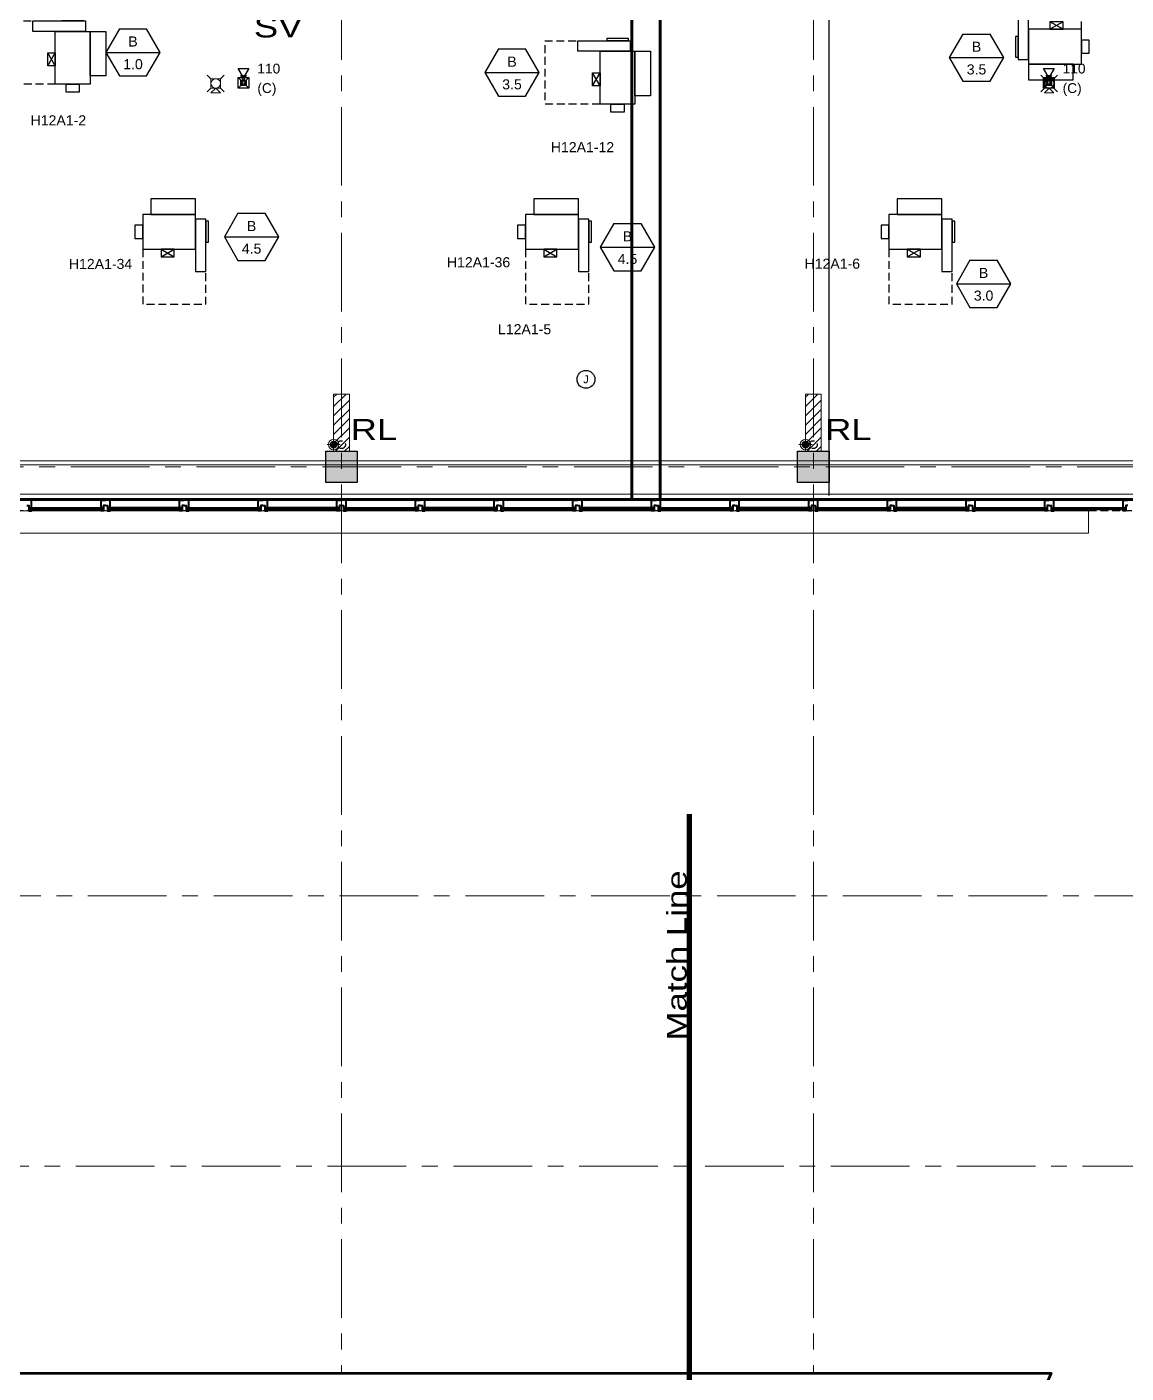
# Model space of a CAD drawing. Header units: inches. Extents: x -26575 to 27, y -11337 to 2257.
# Drawn here: x -23821 to -22982, y -677 to 350 of the extents above; entities that cross this region are included whole.
import ezdxf
from ezdxf import colors
from ezdxf.entities.mleader import LeaderData, LeaderLine
from ezdxf.enums import TextEntityAlignment as Align
from ezdxf.math import Vec2, Vec3

# ---------------------------------------------------------------- set-up
doc = ezdxf.new("R2010")
doc.units = ezdxf.units.IN
doc.header["$LTSCALE"] = 48
doc.header["$MEASUREMENT"] = 0
for name, pattern in [('A106$0$CENTER', [2, 1.25, -0.25, 0.25, -0.25]), ('A112$0$CENTER', [2, 1.25, -0.25, 0.25, -0.25]), ('CENTER2', [1.125, 0.75, -0.125, 0.125, -0.125]), ('HIDDEN2', [0.1875, 0.125, -0.0625]), ('Matchline$0$DASHED', [0.75, 0.5, -0.25]), ('NB - 12th floor_plan$0$HIDDEN2', [0.1875, 0.125, -0.0625])]:
    doc.linetypes.add(name, pattern=pattern)
for name, color, linetype in [('0 @ 48', 7, 'Continuous'), ('0 @ 96', 7, 'Continuous'), ('A106$0$A-ANNO-PATT-1-12', 8, 'Continuous'), ('A106$0$A-ANNO-TEXT', 8, 'Continuous'), ('A106$0$A-ANNO-WEST', 8, 'Continuous'), ('A106$0$A-FLOR-AWNG', 8, 'Continuous'), ('A106$0$A-FLOR-SLAB', 8, 'Continuous'), ('A106$0$A-FLOR-SLEEVE', 8, 'Continuous'), ('A106$0$A-GLAZ', 8, 'Continuous'), ('A106$0$A-GLAZ-ABOVE', 8, 'Continuous'), ('A106$0$A-GRID-GRD1-12', 8, 'CENTER2'), ('A106$0$A-GRID-GRDP0-15', 8, 'Continuous'), ('A106$0$A-ROOF-LEAD-3-12', 8, 'Continuous'), ('A112$0$A-ANNO-PATT-1-12', 8, 'Continuous'), ('A112$0$A-ANNO-WEST', 8, 'Continuous'), ('A112$0$A-COLS-COL1-12', 8, 'Continuous'), ('A112$0$A-FLOR-AWNG', 8, 'Continuous'), ('A112$0$A-FLOR-SLAB', 8, 'Continuous'), ('A112$0$A-FLOR-SLEEVE', 8, 'Continuous'), ('A112$0$A-GLAZ', 8, 'Continuous'), ('A112$0$A-GLAZ-ABOVE', 8, 'Continuous'), ('A112$0$A-GRID-GRD1-12', 8, 'Continuous'), ('A112$0$A-GRID-GRDP0-15', 8, 'Continuous'), ('A112$0$A-ROOF-LEAD-3-12', 8, 'A112$0$CENTER'), ('A612$0$A-CLNG-SFFT', 8, 'Continuous'), ('A612$0$A-COLS-COL1-12', 8, 'Continuous'), ('A612$0$A-FLOR-SLEEVE', 8, 'Continuous'), ('A612$0$A-SHAD-PAT1', 8, 'Continuous'), ('A612$0$br612 - Level 37', 8, 'Continuous'), ('ANNTEXT', 6, 'Continuous'), ('E-Anno-Note', 6, 'Continuous'), ('E-FIRE', 234, 'Continuous'), ('E-Powr-Circ', 232, 'Continuous'), ('E-Powr-Devc @ 96', 233, 'Continuous'), ('E-TEXT', 6, 'Continuous'), ('M-HVAC-blck', 6, 'Continuous'), ('M-HVAC-clrn', 1, 'HIDDEN2'), ('M-HVAC-EQPM-FPTD', 94, 'Continuous'), ('M-HVAC-FUTR', 4, 'HIDDEN2'), ('M-HVAC-Supp', 93, 'Continuous'), ('M-HVAC-TEXT', 6, 'Continuous'), ('Matchline$0$Match Line', 5, 'Matchline$0$DASHED'), ('NB - 12th floor_plan$0$STCCOLS1', 1, 'NB - 12th floor_plan$0$HIDDEN2'), ('NB - 12th floor_plan$0$STFIN1', 1, 'NB - 12th floor_plan$0$HIDDEN2'), ('NB - 12th floor_plan$0$STPJ', 1, 'NB - 12th floor_plan$0$HIDDEN2'), ('NB - 12th floor_plan$0$STWETSTACK', 1, 'NB - 12th floor_plan$0$HIDDEN2'), ('XREF', 7, 'Continuous')]:
    doc.layers.add(name, color=color, linetype=linetype)
doc.layers.add('E-Fire-Covr', color=240, linetype='Continuous', lineweight=70, plot=False)
doc.styles.add('A106$0$style-Arial', font='arial.ttf')
doc.styles.add('M08', font='arial.ttf', dxfattribs={"height": 7.68})
doc.styles.add('MAMEP ANNO', font='arial.ttf', dxfattribs={"height": 0.078125})
doc.styles.add('Matchline$0$Style-arial', font='arial.shx')

# ---------------------------------------------------------------- blocks, each defined once
blk = doc.blocks.new('A106$0$CW10_2')
at = {"layer": 'A106$0$A-GLAZ', "linetype": 'Continuous', "lineweight": 40}
for p, q in [((-117.2, -5.8), (-117.2, -7)), ((-117.2, -5.8), (-62.7, -5.8)), ((-117.2, -7), (-62.7, -7)), ((-62.7, -5.8), (-62.7, -7)), ((-2.8, -5.8), (-57.3, -5.8)), ((-57.3, -5.8), (-57.3, -7)), ((-2.8, -7), (-57.3, -7)), ((-2.8, -5.8), (-2.8, -7))]:
    blk.add_line(p, q, dxfattribs=at)
at = {"layer": 'A106$0$A-GLAZ', "linetype": 'Continuous', "lineweight": 0}
for p, q in [((-117.2, -6.3), (-62.7, -6.3)), ((-117.2, -6.8), (-62.7, -6.8)), ((-116.5, 0), (-63.5, 0)), ((-2.8, -6.3), (-57.3, -6.3)), ((-2.8, -6.8), (-57.3, -6.8)), ((-3.5, 0), (-56.5, 0))]:
    blk.add_line(p, q, dxfattribs=at)
at = {"layer": 'A106$0$A-GLAZ', "linetype": 'Continuous', "lineweight": 40, "flags": 128}
for points in [[(0, -4), (-1.5, -4), (-1.5, -8), (-3.5, -8), (-3.5, -7.3), (-2.5, -7.3), (-2.5, -5.5), (-3.5, -5.5), (-3.5, 0), (0, 0)], [(-120, -4), (-118.5, -4), (-118.5, -8), (-116.5, -8), (-116.5, -7.3), (-117.5, -7.3), (-117.5, -5.5), (-116.5, -5.5), (-116.5, 0), (-120, 0)], [(-60, -4), (-61.5, -4), (-61.5, -8), (-63.5, -8), (-63.5, -7.3), (-62.5, -7.3), (-62.5, -5.5), (-63.5, -5.5), (-63.5, 0), (-60, 0)], [(-60, -4), (-58.5, -4), (-58.5, -8), (-56.5, -8), (-56.5, -7.3), (-57.5, -7.3), (-57.5, -5.5), (-56.5, -5.5), (-56.5, 0), (-60, 0)]]:
    blk.add_lwpolyline(points, dxfattribs=at)
blk = doc.blocks.new('*D598', base_point=(0, 0))
at = {"layer": 'A106$0$A-FLOR-SLEEVE', "linetype": 'Continuous', "lineweight": 0}
for p, q in [((0, -5), (0, 5)), ((5, 0), (-5, 0))]:
    blk.add_line(p, q, dxfattribs=at)
blk = doc.blocks.new('*U597')
at = {"layer": 'A106$0$A-FLOR-SLEEVE', "linetype": 'Continuous', "lineweight": 13, "extrusion": (0, 0, -1)}
blk.add_circle((0, 0), 4, dxfattribs=at)
at = {"layer": 'A106$0$A-FLOR-SLEEVE', "linetype": 'Continuous', "lineweight": 0}
blk.add_blockref('*D598', (0, 0), dxfattribs=at)
blk = doc.blocks.new('A106')
at = {"layer": 'A106$0$A-ROOF-LEAD-3-12', "lineweight": 13}
h = blk.add_hatch(color=256, dxfattribs=at)
edge = h.paths.add_edge_path()
edge.add_arc((-23587, 31.6), 3, 0, 360)
h = blk.add_hatch(color=256, dxfattribs=at)
edge = h.paths.add_edge_path()
edge.add_arc((-23227, 31.6), 3, 0, 360)
at = {"layer": 'A106$0$A-ANNO-PATT-1-12', "lineweight": 30}
for points in [[(-23569, 2.6), (-23569, 26.6), (-23593, 2.6), (-23593, 26.6)], [(-23209, 2.6), (-23209, 26.6), (-23233, 2.6), (-23233, 26.6)]]:
    blk.add_solid(points, dxfattribs=at)
at = {"layer": 'A106$0$A-ANNO-WEST', "lineweight": 53, "elevation": 0, "flags": 128}
blk.add_lwpolyline([(-23093.1, -797.9), (-22682, -797.9), (-22682, -676.9), (-21061, -676.9), (-21061, -2477.9), (-22682, -2477.9), (-22682, -2347.1), (-22682, -2347.1), (-23779, -2347.1), (-23779, -2347.1), (-23837.4, -2478.9), (-25502, -2478.9), (-25502, -2298.3), (-25518.8, -2282.5), (-25684.2, -2209.3), (-25076.1, -835.9), (-24911.1, -909), (-24842, -857.4), (-24842, -676.9), (-23039.5, -676.9), (-23093.1, -797.9)], close=True, dxfattribs=at)
at = {"layer": 'A106$0$A-FLOR-AWNG', "lineweight": 0}
for q in [(-23011, -18.9), (-24602.5, -35.9)]:
    blk.add_line((-23011, -35.9), q, dxfattribs=at)
at = {"layer": 'A106$0$A-FLOR-SLAB', "lineweight": 0, "flags": 128}
blk.add_lwpolyline([(-23869.3, 1530.3), (-21072.8, 1530.3), (-21072.8, -6.2), (-22489.3, -6.2), (-22489.3, 53.8), (-22872.8, 53.8), (-22872.8, -6.2), (-24409.3, -6.2)], dxfattribs=at)
at = {"layer": 'A106$0$A-GLAZ', "lineweight": 0}
for p, q in [((-24422, -18.9), (-23010, -18.9)), ((-23097.5, -18.7), (-23099.5, -18.7)), ((-23098, -17), (-23044, -17)), ((-23098, -17.7), (-23044, -17.7)), ((-23097.5, -10.9), (-23044, -10.9)), ((-23044.5, -18.7), (-23042.5, -18.7)), ((-23010, -18.9), (-23010, -17.9))]:
    blk.add_line(p, q, dxfattribs=at)
at = {"layer": 'A106$0$A-GLAZ', "lineweight": 40}
for p, q in [((-23098, -16.7), (-23044, -16.7)), ((-23098, -17.9), (-23044, -17.9))]:
    blk.add_line(p, q, dxfattribs=at)
at = {"layer": 'A106$0$A-GLAZ', "lineweight": 40, "flags": 128}
for points in [[(-23101, -14.9), (-23099.5, -14.9), (-23099.5, -18.9), (-23097.5, -18.9), (-23097.5, -17.9), (-23098, -17.9), (-23098, -16.7), (-23097.5, -16.7), (-23097.5, -10.9), (-23101, -10.9)], [(-23041, -14.9), (-23042.5, -14.9), (-23042.5, -18.9), (-23044.5, -18.9), (-23044.5, -17.9), (-23044, -17.9), (-23044, -16.7), (-23044.5, -16.7), (-23044.5, -10.9), (-23041, -10.9)]]:
    blk.add_lwpolyline(points, dxfattribs=at)
at = {"layer": 'A106$0$A-GLAZ-ABOVE', "lineweight": 40}
for p, q in [((-22983.8, -16.9), (-23038.3, -16.9)), ((-22983.8, -17.9), (-23038.3, -17.9)), ((-22983.8, -16.9), (-22983.8, -17.9))]:
    blk.add_line(p, q, dxfattribs=at)
at = {"layer": 'A106$0$A-GLAZ-ABOVE', "lineweight": 0}
for p, q in [((-22983.8, -17.2), (-23038.3, -17.2)), ((-22983.8, -17.7), (-23038.3, -17.7)), ((-22984.5, -10.9), (-23037.5, -10.9))]:
    blk.add_line(p, q, dxfattribs=at)
at = {"layer": 'A106$0$A-GLAZ-ABOVE', "lineweight": 40, "flags": 128}
for points in [[(-23041, -14.9), (-23039.5, -14.9), (-23039.5, -18.9), (-23037.5, -18.9), (-23037.5, -18.2), (-23038.5, -18.2), (-23038.5, -16.7), (-23037.5, -16.7), (-23037.5, -10.9), (-23041, -10.9)], [(-22981, -14.9), (-22982.5, -14.9), (-22982.5, -18.9), (-22984.5, -18.9), (-22984.5, -18.2), (-22983.5, -18.2), (-22983.5, -16.7), (-22984.5, -16.7), (-22984.5, -10.9), (-22981, -10.9)]]:
    blk.add_lwpolyline(points, dxfattribs=at)
at = {"layer": 'A106$0$A-GRID-GRD1-12', "linetype": 'A106$0$CENTER', "lineweight": 0}
blk.add_line((-24363.6, 14.6), (-20442.4, 14.6), dxfattribs=at)
at = {"layer": 'A106$0$A-GRID-GRDP0-15', "linetype": 'A106$0$CENTER', "lineweight": 0}
for p, q in [((-23581, 2113.2), (-23581, -676.9)), ((-23221, 2113.2), (-23221, -676.9)), ((-24638.5, -312.8), (-20364.9, -312.8)), ((-24743.6, -518.9), (-20364.9, -518.9))]:
    blk.add_line(p, q, dxfattribs=at)
at = {"layer": 'A106$0$A-FLOR-SLEEVE', "lineweight": 13}
for p in [(-23587, 31.6), (-23227, 31.6)]:
    blk.add_blockref('*U597', p, dxfattribs=at)
at = {"layer": 'A106$0$A-GLAZ', "lineweight": 40}
for p in [(-23701, -10.9), (-23581, -10.9), (-23461, -10.9), (-23341, -10.9), (-23221, -10.9), (-23101, -10.9)]:
    blk.add_blockref('A106$0$CW10_2', p, dxfattribs=at)
at = {"layer": 'A106$0$A-ANNO-TEXT', "lineweight": 13, "style": 'A106$0$style-Arial', "width": 1.246875}
for s, p in [('SV', (-23647.9, 358.3)), ('RL', (-23574.1, 51.2, 0.2)), ('RL', (-23212.1, 51.2, 0.2))]:
    blk.add_text(s, height=16, dxfattribs=at).set_placement(p, align=Align.TOP_LEFT)
blk = doc.blocks.new('Matchline')
at = {"layer": 'Matchline$0$Match Line', "color": 5, "lineweight": 0, "const_width": 4}
blk.add_lwpolyline([(-23315.6, -250.3), (-23315.6, -3345.5)], dxfattribs=at)
at = {"layer": 'Matchline$0$Match Line', "color": 5, "linetype": 'Continuous', "lineweight": 30, "insert": (-23317.5, -423.1), "char_height": 15, "attachment_point": 7, "rotation": 90, "line_spacing_factor": 0.84, "style": 'Matchline$0$Style-arial'}
blk.add_mtext('{\\W1.2667;Match Line}', dxfattribs=at)
blk = doc.blocks.new('A112')
at = {"layer": 'A112$0$A-ROOF-LEAD-3-12', "lineweight": 13}
h = blk.add_hatch(color=256, dxfattribs=at)
edge = h.paths.add_edge_path()
edge.add_arc((-23587, 31.6), 3, 0, 360)
h = blk.add_hatch(color=256, dxfattribs=at)
edge = h.paths.add_edge_path()
edge.add_arc((-23227, 31.6), 3, 0, 360)
at = {"layer": 'A112$0$A-ANNO-PATT-1-12', "lineweight": 30}
for points in [[(-23569, 2.6), (-23569, 26.6), (-23593, 2.6), (-23593, 26.6)], [(-23209, 2.6), (-23209, 26.6), (-23233, 2.6), (-23233, 26.6)]]:
    blk.add_solid(points, dxfattribs=at)
at = {"layer": 'A112$0$A-ANNO-WEST', "lineweight": 53, "elevation": 0, "flags": 128}
blk.add_lwpolyline([(-23093.1, -797.9), (-22682, -797.9), (-22682, -676.9), (-21061, -676.9), (-21061, -2477.9), (-22682, -2477.9), (-22682, -2347.1), (-22682, -2347.1), (-23779, -2347.1), (-23779, -2347.1), (-23837.4, -2478.9), (-25502, -2478.9), (-25502, -2298.3), (-25518.8, -2282.5), (-25684.2, -2209.3), (-25076.1, -835.9), (-24911.1, -909), (-24842, -857.4), (-24842, -676.9), (-23039.5, -676.9), (-23093.1, -797.9)], close=True, dxfattribs=at)
at = {"layer": 'A112$0$A-COLS-COL1-12', "lineweight": 30}
for points in [[(-23593, 26.6), (-23569, 26.6), (-23569, 2.6), (-23593, 2.6)], [(-23233, 26.6), (-23209, 26.6), (-23209, 2.6), (-23233, 2.6)]]:
    blk.add_3dface(points, dxfattribs=at)
at = {"layer": 'A112$0$A-FLOR-AWNG', "lineweight": 0}
for q in [(-23011, -18.9), (-24602.5, -35.9)]:
    blk.add_line((-23011, -35.9), q, dxfattribs=at)
at = {"layer": 'A112$0$A-FLOR-SLAB', "lineweight": 0, "flags": 128}
blk.add_lwpolyline([(-23869.3, 1530.3), (-21072.8, 1530.3), (-21072.8, -6.2), (-22489.3, -6.2), (-22489.3, 53.8), (-22872.8, 53.8), (-22872.8, -6.2), (-24409.3, -6.2)], dxfattribs=at)
at = {"layer": 'A112$0$A-FLOR-SLEEVE', "lineweight": 0}
for p, q in [((-23582, 31.6), (-23592, 31.6)), ((-23587, 26.6), (-23587, 36.6)), ((-23222, 31.6), (-23232, 31.6)), ((-23227, 26.6), (-23227, 36.6))]:
    blk.add_line(p, q, dxfattribs=at)
at = {"layer": 'A112$0$A-FLOR-SLEEVE', "lineweight": 13, "extrusion": (0, 0, -1)}
for centre in [(23587, 31.6), (23227, 31.6)]:
    blk.add_circle(centre, 4, dxfattribs=at)
at = {"layer": 'A112$0$A-GLAZ', "lineweight": 0}
for p, q in [((-24422, -18.9), (-23010, -18.9)), ((-23818.3, -17.2), (-23763.8, -17.2)), ((-23818.3, -17.7), (-23763.8, -17.7)), ((-23817.5, -10.9), (-23764.5, -10.9)), ((-23703.8, -17.2), (-23758.3, -17.2)), ((-23703.8, -17.7), (-23758.3, -17.7)), ((-23704.5, -10.9), (-23757.5, -10.9)), ((-23698.3, -17.2), (-23643.8, -17.2)), ((-23698.3, -17.7), (-23643.8, -17.7)), ((-23697.5, -10.9), (-23644.5, -10.9)), ((-23583.8, -17.2), (-23638.3, -17.2)), ((-23583.8, -17.7), (-23638.3, -17.7)), ((-23584.5, -10.9), (-23637.5, -10.9)), ((-23578.3, -17.2), (-23523.8, -17.2)), ((-23578.3, -17.7), (-23523.8, -17.7)), ((-23577.5, -10.9), (-23524.5, -10.9)), ((-23463.8, -17.2), (-23518.3, -17.2)), ((-23463.8, -17.7), (-23518.3, -17.7)), ((-23464.5, -10.9), (-23517.5, -10.9)), ((-23458.3, -17.2), (-23403.8, -17.2)), ((-23458.3, -17.7), (-23403.8, -17.7)), ((-23457.5, -10.9), (-23404.5, -10.9)), ((-23343.8, -17.2), (-23398.3, -17.2)), ((-23343.8, -17.7), (-23398.3, -17.7)), ((-23344.5, -10.9), (-23397.5, -10.9)), ((-23338.3, -17.2), (-23283.8, -17.2)), ((-23338.3, -17.7), (-23283.8, -17.7)), ((-23337.5, -10.9), (-23284.5, -10.9)), ((-23223.8, -17.2), (-23278.3, -17.2)), ((-23223.8, -17.7), (-23278.3, -17.7)), ((-23224.5, -10.9), (-23277.5, -10.9)), ((-23218.3, -17.2), (-23163.8, -17.2)), ((-23218.3, -17.7), (-23163.8, -17.7)), ((-23217.5, -10.9), (-23164.5, -10.9)), ((-23103.8, -17.2), (-23158.3, -17.2)), ((-23103.8, -17.7), (-23158.3, -17.7)), ((-23104.5, -10.9), (-23157.5, -10.9)), ((-23097.5, -18.7), (-23099.5, -18.7)), ((-23098, -17), (-23044, -17)), ((-23098, -17.7), (-23044, -17.7)), ((-23097.5, -10.9), (-23044, -10.9)), ((-23044.5, -18.7), (-23042.5, -18.7)), ((-23010, -18.9), (-23010, -17.9))]:
    blk.add_line(p, q, dxfattribs=at)
at = {"layer": 'A112$0$A-GLAZ', "lineweight": 40}
for p, q in [((-23818.3, -16.7), (-23818.3, -17.9)), ((-23818.3, -16.7), (-23763.8, -16.7)), ((-23818.3, -17.9), (-23763.8, -17.9)), ((-23763.8, -16.7), (-23763.8, -17.9)), ((-23703.8, -16.7), (-23758.3, -16.7)), ((-23758.3, -16.7), (-23758.3, -17.9)), ((-23703.8, -17.9), (-23758.3, -17.9)), ((-23703.8, -16.7), (-23703.8, -17.9)), ((-23698.3, -16.7), (-23698.3, -17.9)), ((-23698.3, -16.7), (-23643.8, -16.7)), ((-23698.3, -17.9), (-23643.8, -17.9)), ((-23643.8, -16.7), (-23643.8, -17.9)), ((-23583.8, -16.7), (-23638.3, -16.7)), ((-23638.3, -16.7), (-23638.3, -17.9)), ((-23583.8, -17.9), (-23638.3, -17.9)), ((-23583.8, -16.7), (-23583.8, -17.9)), ((-23578.3, -16.7), (-23578.3, -17.9)), ((-23578.3, -16.7), (-23523.8, -16.7)), ((-23578.3, -17.9), (-23523.8, -17.9)), ((-23523.8, -16.7), (-23523.8, -17.9)), ((-23463.8, -16.7), (-23518.3, -16.7)), ((-23518.3, -16.7), (-23518.3, -17.9)), ((-23463.8, -17.9), (-23518.3, -17.9)), ((-23463.8, -16.7), (-23463.8, -17.9)), ((-23458.3, -16.7), (-23458.3, -17.9)), ((-23458.3, -16.7), (-23403.8, -16.7)), ((-23458.3, -17.9), (-23403.8, -17.9)), ((-23403.8, -16.7), (-23403.8, -17.9)), ((-23343.8, -16.7), (-23398.3, -16.7)), ((-23398.3, -16.7), (-23398.3, -17.9)), ((-23343.8, -17.9), (-23398.3, -17.9)), ((-23343.8, -16.7), (-23343.8, -17.9)), ((-23338.3, -16.7), (-23338.3, -17.9)), ((-23338.3, -16.7), (-23283.8, -16.7)), ((-23338.3, -17.9), (-23283.8, -17.9)), ((-23283.8, -16.7), (-23283.8, -17.9)), ((-23223.8, -16.7), (-23278.3, -16.7)), ((-23278.3, -16.7), (-23278.3, -17.9)), ((-23223.8, -17.9), (-23278.3, -17.9)), ((-23223.8, -16.7), (-23223.8, -17.9)), ((-23218.3, -16.7), (-23218.3, -17.9)), ((-23218.3, -16.7), (-23163.8, -16.7)), ((-23218.3, -17.9), (-23163.8, -17.9)), ((-23163.8, -16.7), (-23163.8, -17.9)), ((-23103.8, -16.7), (-23158.3, -16.7)), ((-23158.3, -16.7), (-23158.3, -17.9)), ((-23103.8, -17.9), (-23158.3, -17.9)), ((-23103.8, -16.7), (-23103.8, -17.9)), ((-23098, -16.7), (-23044, -16.7)), ((-23098, -17.9), (-23044, -17.9))]:
    blk.add_line(p, q, dxfattribs=at)
at = {"layer": 'A112$0$A-GLAZ', "lineweight": 40, "flags": 128}
for points in [[(-23821, -14.9), (-23819.5, -14.9), (-23819.5, -18.9), (-23817.5, -18.9), (-23817.5, -18.2), (-23818.5, -18.2), (-23818.5, -16.4), (-23817.5, -16.4), (-23817.5, -10.9), (-23821, -10.9)], [(-23761, -14.9), (-23762.5, -14.9), (-23762.5, -18.9), (-23764.5, -18.9), (-23764.5, -18.2), (-23763.5, -18.2), (-23763.5, -16.4), (-23764.5, -16.4), (-23764.5, -10.9), (-23761, -10.9)], [(-23761, -14.9), (-23759.5, -14.9), (-23759.5, -18.9), (-23757.5, -18.9), (-23757.5, -18.2), (-23758.5, -18.2), (-23758.5, -16.4), (-23757.5, -16.4), (-23757.5, -10.9), (-23761, -10.9)], [(-23701, -14.9), (-23702.5, -14.9), (-23702.5, -18.9), (-23704.5, -18.9), (-23704.5, -18.2), (-23703.5, -18.2), (-23703.5, -16.4), (-23704.5, -16.4), (-23704.5, -10.9), (-23701, -10.9)], [(-23701, -14.9), (-23699.5, -14.9), (-23699.5, -18.9), (-23697.5, -18.9), (-23697.5, -18.2), (-23698.5, -18.2), (-23698.5, -16.4), (-23697.5, -16.4), (-23697.5, -10.9), (-23701, -10.9)], [(-23641, -14.9), (-23642.5, -14.9), (-23642.5, -18.9), (-23644.5, -18.9), (-23644.5, -18.2), (-23643.5, -18.2), (-23643.5, -16.4), (-23644.5, -16.4), (-23644.5, -10.9), (-23641, -10.9)], [(-23641, -14.9), (-23639.5, -14.9), (-23639.5, -18.9), (-23637.5, -18.9), (-23637.5, -18.2), (-23638.5, -18.2), (-23638.5, -16.4), (-23637.5, -16.4), (-23637.5, -10.9), (-23641, -10.9)], [(-23581, -14.9), (-23582.5, -14.9), (-23582.5, -18.9), (-23584.5, -18.9), (-23584.5, -18.2), (-23583.5, -18.2), (-23583.5, -16.4), (-23584.5, -16.4), (-23584.5, -10.9), (-23581, -10.9)], [(-23581, -14.9), (-23579.5, -14.9), (-23579.5, -18.9), (-23577.5, -18.9), (-23577.5, -18.2), (-23578.5, -18.2), (-23578.5, -16.4), (-23577.5, -16.4), (-23577.5, -10.9), (-23581, -10.9)], [(-23521, -14.9), (-23522.5, -14.9), (-23522.5, -18.9), (-23524.5, -18.9), (-23524.5, -18.2), (-23523.5, -18.2), (-23523.5, -16.4), (-23524.5, -16.4), (-23524.5, -10.9), (-23521, -10.9)], [(-23521, -14.9), (-23519.5, -14.9), (-23519.5, -18.9), (-23517.5, -18.9), (-23517.5, -18.2), (-23518.5, -18.2), (-23518.5, -16.4), (-23517.5, -16.4), (-23517.5, -10.9), (-23521, -10.9)], [(-23461, -14.9), (-23462.5, -14.9), (-23462.5, -18.9), (-23464.5, -18.9), (-23464.5, -18.2), (-23463.5, -18.2), (-23463.5, -16.4), (-23464.5, -16.4), (-23464.5, -10.9), (-23461, -10.9)], [(-23461, -14.9), (-23459.5, -14.9), (-23459.5, -18.9), (-23457.5, -18.9), (-23457.5, -18.2), (-23458.5, -18.2), (-23458.5, -16.4), (-23457.5, -16.4), (-23457.5, -10.9), (-23461, -10.9)], [(-23401, -14.9), (-23402.5, -14.9), (-23402.5, -18.9), (-23404.5, -18.9), (-23404.5, -18.2), (-23403.5, -18.2), (-23403.5, -16.4), (-23404.5, -16.4), (-23404.5, -10.9), (-23401, -10.9)], [(-23401, -14.9), (-23399.5, -14.9), (-23399.5, -18.9), (-23397.5, -18.9), (-23397.5, -18.2), (-23398.5, -18.2), (-23398.5, -16.4), (-23397.5, -16.4), (-23397.5, -10.9), (-23401, -10.9)], [(-23341, -14.9), (-23342.5, -14.9), (-23342.5, -18.9), (-23344.5, -18.9), (-23344.5, -18.2), (-23343.5, -18.2), (-23343.5, -16.4), (-23344.5, -16.4), (-23344.5, -10.9), (-23341, -10.9)], [(-23341, -14.9), (-23339.5, -14.9), (-23339.5, -18.9), (-23337.5, -18.9), (-23337.5, -18.2), (-23338.5, -18.2), (-23338.5, -16.4), (-23337.5, -16.4), (-23337.5, -10.9), (-23341, -10.9)], [(-23281, -14.9), (-23282.5, -14.9), (-23282.5, -18.9), (-23284.5, -18.9), (-23284.5, -18.2), (-23283.5, -18.2), (-23283.5, -16.4), (-23284.5, -16.4), (-23284.5, -10.9), (-23281, -10.9)], [(-23281, -14.9), (-23279.5, -14.9), (-23279.5, -18.9), (-23277.5, -18.9), (-23277.5, -18.2), (-23278.5, -18.2), (-23278.5, -16.4), (-23277.5, -16.4), (-23277.5, -10.9), (-23281, -10.9)], [(-23221, -14.9), (-23222.5, -14.9), (-23222.5, -18.9), (-23224.5, -18.9), (-23224.5, -18.2), (-23223.5, -18.2), (-23223.5, -16.4), (-23224.5, -16.4), (-23224.5, -10.9), (-23221, -10.9)], [(-23221, -14.9), (-23219.5, -14.9), (-23219.5, -18.9), (-23217.5, -18.9), (-23217.5, -18.2), (-23218.5, -18.2), (-23218.5, -16.4), (-23217.5, -16.4), (-23217.5, -10.9), (-23221, -10.9)], [(-23161, -14.9), (-23162.5, -14.9), (-23162.5, -18.9), (-23164.5, -18.9), (-23164.5, -18.2), (-23163.5, -18.2), (-23163.5, -16.4), (-23164.5, -16.4), (-23164.5, -10.9), (-23161, -10.9)], [(-23161, -14.9), (-23159.5, -14.9), (-23159.5, -18.9), (-23157.5, -18.9), (-23157.5, -18.2), (-23158.5, -18.2), (-23158.5, -16.4), (-23157.5, -16.4), (-23157.5, -10.9), (-23161, -10.9)], [(-23101, -14.9), (-23102.5, -14.9), (-23102.5, -18.9), (-23104.5, -18.9), (-23104.5, -18.2), (-23103.5, -18.2), (-23103.5, -16.4), (-23104.5, -16.4), (-23104.5, -10.9), (-23101, -10.9)], [(-23101, -14.9), (-23099.5, -14.9), (-23099.5, -18.9), (-23097.5, -18.9), (-23097.5, -17.9), (-23098, -17.9), (-23098, -16.7), (-23097.5, -16.7), (-23097.5, -10.9), (-23101, -10.9)], [(-23041, -14.9), (-23042.5, -14.9), (-23042.5, -18.9), (-23044.5, -18.9), (-23044.5, -17.9), (-23044, -17.9), (-23044, -16.7), (-23044.5, -16.7), (-23044.5, -10.9), (-23041, -10.9)]]:
    blk.add_lwpolyline(points, dxfattribs=at)
at = {"layer": 'A112$0$A-GLAZ-ABOVE', "lineweight": 40}
for p, q in [((-22983.8, -16.9), (-23038.3, -16.9)), ((-22983.8, -17.9), (-23038.3, -17.9)), ((-22983.8, -16.9), (-22983.8, -17.9))]:
    blk.add_line(p, q, dxfattribs=at)
at = {"layer": 'A112$0$A-GLAZ-ABOVE', "lineweight": 0}
for p, q in [((-22983.8, -17.2), (-23038.3, -17.2)), ((-22983.8, -17.7), (-23038.3, -17.7)), ((-22984.5, -10.9), (-23037.5, -10.9))]:
    blk.add_line(p, q, dxfattribs=at)
at = {"layer": 'A112$0$A-GLAZ-ABOVE', "lineweight": 40, "flags": 128}
for points in [[(-23041, -14.9), (-23039.5, -14.9), (-23039.5, -18.9), (-23037.5, -18.9), (-23037.5, -18.2), (-23038.5, -18.2), (-23038.5, -16.7), (-23037.5, -16.7), (-23037.5, -10.9), (-23041, -10.9)], [(-22981, -14.9), (-22982.5, -14.9), (-22982.5, -18.9), (-22984.5, -18.9), (-22984.5, -18.2), (-22983.5, -18.2), (-22983.5, -16.7), (-22984.5, -16.7), (-22984.5, -10.9), (-22981, -10.9)]]:
    blk.add_lwpolyline(points, dxfattribs=at)
at = {"layer": 'A112$0$A-GRID-GRD1-12', "linetype": 'A112$0$CENTER', "lineweight": 0}
blk.add_line((-24363.6, 14.6), (-20442.4, 14.6), dxfattribs=at)
at = {"layer": 'A112$0$A-GRID-GRDP0-15', "linetype": 'A112$0$CENTER', "lineweight": 0}
for p, q in [((-23581, 2113.2), (-23581, -676.9)), ((-23221, 2113.2), (-23221, -676.9)), ((-24638.5, -312.8), (-20364.9, -312.8)), ((-24743.6, -518.9), (-20364.9, -518.9))]:
    blk.add_line(p, q, dxfattribs=at)
blk = doc.blocks.new('A612')
at = {"layer": 'A612$0$A-SHAD-PAT1', "lineweight": 0}
h = blk.add_hatch(dxfattribs=at)
h.set_pattern_fill('HATCH', color=256, style=0, pattern_type=2)
h.set_pattern_definition([(45, (-23542.387, 69.905), (-3.53553, 3.53553), [])])
h.paths.add_polyline_path([(-23587, 70.1), (-23575, 70.1), (-23575, 26.6), (-23587, 26.6)])
h = blk.add_hatch(dxfattribs=at)
h.set_pattern_fill('HATCH', color=256, style=0, pattern_type=2)
h.set_pattern_definition([(45, (-23182.387, 69.905), (-3.53553, 3.53553), [])])
h.paths.add_polyline_path([(-23227, 70.1), (-23215, 70.1), (-23215, 26.6), (-23227, 26.6)])
at = {"layer": 'A612$0$A-CLNG-SFFT', "lineweight": 0}
for p, q in [((-24387, 16.1, 0), (-22895, 16.1, 0)), ((-24384, 19.1, 0), (-22898, 19.1, 0))]:
    blk.add_line(p, q, dxfattribs=at)
at = {"layer": 'A612$0$A-COLS-COL1-12', "lineweight": 30}
for points in [[(-23593, 26.6), (-23569, 26.6), (-23569, 2.6), (-23593, 2.6)], [(-23233, 26.6), (-23209, 26.6), (-23209, 2.6), (-23233, 2.6)]]:
    blk.add_3dface(points, dxfattribs=at)
at = {"layer": 'A612$0$A-FLOR-SLEEVE', "lineweight": 0}
for p, q in [((-23582, 31.6), (-23592, 31.6)), ((-23587, 26.6), (-23587, 36.6)), ((-23222, 31.6), (-23232, 31.6)), ((-23227, 26.6), (-23227, 36.6))]:
    blk.add_line(p, q, dxfattribs=at)
at = {"layer": 'A612$0$A-FLOR-SLEEVE', "lineweight": 13, "extrusion": (0, 0, -1)}
for centre in [(23587, 31.6), (23227, 31.6)]:
    blk.add_circle(centre, 4, dxfattribs=at)
at = {"layer": 'A612$0$A-SHAD-PAT1', "lineweight": 0}
for points in [[(-23587, 70.1), (-23575, 70.1), (-23575, 26.6), (-23587, 26.6)], [(-23227, 70.1), (-23215, 70.1), (-23215, 26.6), (-23227, 26.6)]]:
    blk.add_3dface(points, dxfattribs=at)
at = {"layer": 'A612$0$br612 - Level 37', "lineweight": 0}
for p, q in [((-23680.6, 310.8), (-23683.5, 313.6)), ((-23673.4, 310.8), (-23670.6, 313.6)), ((-23044.6, 310.8), (-23047.5, 313.6)), ((-23037.4, 310.8), (-23034.6, 313.6)), ((-23680.6, 303.6), (-23683.5, 300.7)), ((-23677, 303.6), (-23680.6, 300)), ((-23680.6, 300), (-23673.4, 300)), ((-23677, 303.6), (-23673.4, 300)), ((-23673.4, 303.6), (-23670.6, 300.7)), ((-23044.6, 303.6), (-23047.5, 300.7)), ((-23041, 303.6), (-23044.6, 300)), ((-23044.6, 300), (-23037.4, 300)), ((-23041, 303.6), (-23037.4, 300)), ((-23037.4, 303.6), (-23034.6, 300.7))]:
    blk.add_line(p, q, dxfattribs=at)
for centre in [(-23677, 307.2), (-23041, 307.2)]:
    blk.add_circle(centre, 3.6, dxfattribs=at)
for points in [[(-23680.6, 303.6), (-23673.4, 303.6), (-23673.4, 310.8), (-23680.6, 310.8)], [(-23044.6, 303.6), (-23037.4, 303.6), (-23037.4, 310.8), (-23044.6, 310.8)]]:
    blk.add_3dface(points, dxfattribs=at)
blk = doc.blocks.new('NB - 12th floor_plan')
at = {"layer": 'NB - 12th floor_plan$0$STCCOLS1'}
for points in [[(-23593, 26.6), (-23569, 26.6), (-23569, 2.6), (-23593, 2.6)], [(-23233, 26.6), (-23209, 26.6), (-23209, 2.6), (-23233, 2.6)]]:
    blk.add_lwpolyline(points, close=True, dxfattribs=at)
at = {"layer": 'NB - 12th floor_plan$0$STFIN1', "elevation": 0}
blk.add_lwpolyline([(-22861, -18.9), (-24421, -18.9), (-24421, 162.1), (-24433.6, 168.1), (-24487.9, 192.1), (-24599.1, 241.3)], dxfattribs=at)
at = {"layer": 'NB - 12th floor_plan$0$STPJ', "const_width": 1}
blk.add_lwpolyline([(-23207, 551.8), (-23209, 551.8), (-23209, -7.4)], dxfattribs=at)
at = {"layer": 'NB - 12th floor_plan$0$STWETSTACK'}
for centre in [(-23581, 31.6), (-23221, 31.6)]:
    blk.add_circle(centre, 3, dxfattribs=at)
blk = doc.blocks.new('FA-StrobeSymbol-Anno')
at = {"color": 0, "linetype": 'ByBlock'}
for p, q in [((-0.044, 0.044), (-0.074, 0.074)), ((0.044, 0.044), (0.074, 0.074)), ((-0.044, -0.044), (-0.074, -0.074)), ((0.044, -0.044), (0.074, -0.074))]:
    blk.add_line(p, q, dxfattribs=at)
blk.add_circle((0, 0), 0.0403, dxfattribs=at)
blk = doc.blocks.new('*U1285')
at = {"layer": '0 @ 48', "color": 0, "linetype": 'ByBlock', "xscale": 24, "yscale": 24, "zscale": 24}
blk.add_blockref('FA-StrobeSymbol-Anno', (0, 4), dxfattribs=at)
at = {"layer": '0 @ 96', "color": 0, "linetype": 'ByBlock', "xscale": 48, "yscale": 48, "zscale": 48}
blk.add_blockref('FA-StrobeSymbol-Anno', (0, 4), dxfattribs=at)
blk = doc.blocks.new('FA-Speaker-Anno')
at = {"color": 0, "linetype": 'ByBlock'}
for p, q in [((0.083, 0), (0.156, 0.042)), ((0.156, -0.042), (0.083, 0)), ((0.156, 0.042), (0.156, -0.042))]:
    blk.add_line(p, q, dxfattribs=at)
blk.add_lwpolyline([(0, 0.042), (0.083, 0.042), (0.083, -0.042), (0, -0.042)], close=True, dxfattribs=at)
blk = doc.blocks.new('*U1286')
at = {"layer": '0 @ 48', "color": 0, "linetype": 'ByBlock', "xscale": 48, "yscale": 48, "zscale": 48, "rotation": 90}
blk.add_blockref('FA-Speaker-Anno', (0, 2), dxfattribs=at)
at = {"layer": '0 @ 96', "color": 0, "linetype": 'ByBlock', "xscale": 96, "yscale": 96, "zscale": 96, "rotation": 90}
blk.add_blockref('FA-Speaker-Anno', (0, 0), dxfattribs=at)
blk = doc.blocks.new('*U164')
at = {"layer": 'E-Fire-Covr'}
blk.add_lwpolyline([(10.2, 322), (318, 322), (318, -314), (-318, -314), (-318, 322), (-9.5, 322)], dxfattribs=at)
for name in ['*U1286', '*U1285']:
    blk.add_blockref(name, (0, 0))
at = {"color": 6, "style": 'MAMEP ANNO'}
for s, p in [('110', (10.6, 11.1)), ('(C)', (10.6, -3.8))]:
    blk.add_text(s, height=7.5, dxfattribs=at).set_placement(p)
at = {"layer": 'E-Fire-Covr', "style": 'MAMEP ANNO'}
blk.add_text('110', height=7.5, dxfattribs=at).set_placement((0, 322), align=Align.MIDDLE_CENTER)
blk = doc.blocks.new('Symbol-Thermostat-Anno')
at = {"color": 0, "linetype": 'ByBlock'}
blk.add_circle((0, 0), 0.0711, dxfattribs=at)
at = {"color": 0, "linetype": 'ByBlock', "style": 'MAMEP ANNO'}
blk.add_attdef('T', text='', height=0.0625, dxfattribs=at).set_placement((0, 0), align=Align.MIDDLE)
blk = doc.blocks.new('A$C73FD2CE6')
at = {"layer": 'M-HVAC-blck'}
for p, q in [((10.4, 36), (0, 18)), ((10.4, 36), (31.2, 36)), ((41.6, 18), (31.2, 36)), ((0, 18), (41.6, 18)), ((0, 18), (10.4, 0)), ((31.2, 0), (41.6, 18)), ((10.4, 0), (31.2, 0))]:
    blk.add_line(p, q, dxfattribs=at)
at = {"layer": 'M-HVAC-TEXT', "style": 'M08'}
for tag, p in [('2', (20.8, 26.3)), ('1', (20.8, 9))]:
    blk.add_attdef(tag, text='', height=7.68, dxfattribs=at).set_placement(p, align=Align.MIDDLE)
blk = doc.blocks.new('A$C4BF10DA9')
at = {"layer": 'E-Powr-Circ'}
for p, q in [((20, 42), (30, 36.3)), ((20, 36.3), (30, 42))]:
    blk.add_line(p, q, dxfattribs=at)
at = {"layer": 'M-HVAC-clrn', "flags": 128}
blk.add_lwpolyline([(6, 42), (6, 0), (54.3, 0), (54.3, 25)], dxfattribs=at)
at = {"layer": 'M-HVAC-EQPM-FPTD'}
for p, q in [((6, 68.5), (6, 42)), ((46.3, 68.5), (6, 68.5)), ((46.3, 42), (46.3, 68.5)), ((6, 42), (46.3, 42))]:
    blk.add_line(p, q, dxfattribs=at)
for points in [[(12.3, 68.5), (46.3, 68.5), (46.3, 80.5), (12.3, 80.5)], [(46.3, 25), (54.3, 25), (54.3, 65), (46.3, 65)], [(6, 50.3), (6, 60.3), (0, 60.3), (0, 50.3)], [(30, 42), (20, 42), (20, 36.3), (30, 36.3)]]:
    blk.add_lwpolyline(points, close=True, dxfattribs=at)
at = {"layer": 'M-HVAC-Supp'}
blk.add_lwpolyline([(56.3, 47.5), (56.3, 63.3), (54.3, 63.3), (54.3, 47.5)], close=True, dxfattribs=at)

msp = doc.modelspace()

# ---------------------------------------------------------------- block references
at = {"layer": 'E-FIRE'}
for p in [(-23655.8, 303.7), (-23041.4, 303.7)]:
    msp.add_blockref('*U164', p, dxfattribs=at)
at = {"layer": 'E-Powr-Devc @ 96', "xscale": 96, "yscale": 96, "zscale": 96}
msp.add_blockref('Symbol-Thermostat-Anno', (-23394.5, 81.4), dxfattribs=at).add_auto_attribs({'T': 'J'})
at = {"layer": 'M-HVAC-blck'}
for p, values in [((-23760.9, 312.9), {'2': 'B', '1': '1.0'}), ((-23117.3, 308.9), {'2': 'B', '1': '3.5'}), ((-23471.7, 297.5), {'2': 'B', '1': '3.5'}), ((-23670.4, 172.1), {'2': 'B', '1': '4.5'}), ((-23383.6, 164.2), {'2': 'B', '1': '4.5'}), ((-23111.9, 136.3), {'2': 'B', '1': '3.0'})]:
    msp.add_blockref('A$C73FD2CE6', p, dxfattribs=at).add_auto_attribs(values)
at = {"layer": 'M-HVAC-FUTR', "rotation": 180}
msp.add_blockref('A$C4BF10DA9', (-23010.5, 390.5), dxfattribs=at)
at = {"layer": 'M-HVAC-FUTR', "xscale": -1, "rotation": 270}
for p in [(-23841.4, 300.6), (-23425.7, 285.4)]:
    msp.add_blockref('A$C4BF10DA9', p, dxfattribs=at)
at = {"layer": 'M-HVAC-FUTR'}
for p in [(-23738.7, 138.7), (-23446.6, 138.7), (-23169.3, 138.7)]:
    msp.add_blockref('A$C4BF10DA9', p, dxfattribs=at)
at = {"layer": 'XREF'}
for name in ['A106', 'A112', 'Matchline', 'NB - 12th floor_plan', 'A612']:
    msp.add_blockref(name, (0, 0), dxfattribs=at)

# ---------------------------------------------------------------- texts
at = {"layer": 'ANNTEXT', "char_height": 7.68, "attachment_point": 1, "style": 'M08'}
for s, insert in [('H12A1-2', (-23818.2, 282.9)), ('H12A1-12', (-23421.3, 262.4)), ('H12A1-36', (-23500.6, 174.6)), ('H12A1-34', (-23789, 173.3)), ('H12A1-6', (-23227.7, 173.5))]:
    msp.add_mtext_dynamic_manual_height_columns(s, width=59.181, gutter_width=1, heights=[0], dxfattribs=dict(at, insert=insert))
at = {"layer": 'E-TEXT', "insert": (-23461.6, 123.5), "char_height": 7.68, "attachment_point": 1, "style": 'M08'}
msp.add_mtext_dynamic_manual_height_columns('L12A1-5', width=61.744, gutter_width=1, heights=[0], dxfattribs=at)

# ---------------------------------------------------------------- leaders
at = {"layer": 'E-Anno-Note'}
ml = msp.add_multileader_mtext('Standard', dxfattribs=at)
ml.set_content('CEILING MOUNTED J-BOX\\PFOR MECH SHADES\\P(TYP.)', color=256, style='MAMEP ANNO')
ml.set_leader_properties(color=256, linetype='Continuous')
ml.build(insert=Vec2(0, 0))
ml.multileader.update_dxf_attribs({"has_dogleg": 0, "text_right_attachment_type": 3, "dogleg_length": 3.84, "arrow_head_size": 12, "scale": 96})
ctx = ml.context
ctx.base_point, ctx.scale, ctx.char_height, ctx.arrow_head_size, ctx.landing_gap_size, ctx.plane_origin = Vec3(-24512.3, 285.1), 96, 9.75, 12, 3.75, Vec3(-24593.5, 236.2)
ctx.right_attachment = 3
notes = []
notes.append((ctx, [(0, (0, 0, 0), (0, 0), (1, 0), 1, [])]))
ctx.mtext.insert, ctx.mtext.flow_direction = Vec3(-24508.6, 291.4), 5
for ctx, leaders in notes:
    for number, flags, end, landing, length, lines in leaders:
        leader = LeaderData()
        leader.index, (leader.has_last_leader_line, leader.has_dogleg_vector, leader.attachment_direction) = number, flags
        leader.last_leader_point, leader.dogleg_vector, leader.dogleg_length = Vec3(end), Vec3(landing), length
        for number, points, colour, breaks in lines:
            line = LeaderLine()
            line.index, line.vertices, line.color, line.breaks = number, Vec3.list(points), colors.encode_raw_color(colour), breaks
            leader.lines.append(line)
        ctx.leaders.append(leader)

doc.saveas('drawing.dxf')
